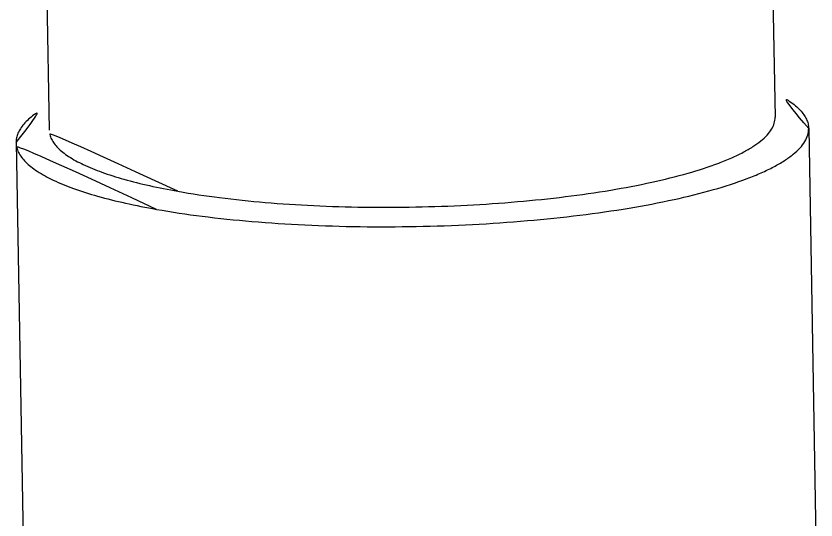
# Model space of a CAD drawing. Extents: x 16296660632 to 16296672714, y -37409619871 to -37409617455.
# Drawn here: x 16296672490.25 to 16296672538.19, y -37409617780.8 to -37409617750.61 of the extents above; entities that cross this region are included whole.
import ezdxf

# ---------------------------------------------------------------- set-up
doc = ezdxf.new("R2010")
doc.units = 0
doc.header["$LTSCALE"] = 10
doc.header["$MEASUREMENT"] = 0
doc.layers.add('02___PRT_ALL_AXES', color=7, linetype='CONTINUOUS')

msp = doc.modelspace()

# ---------------------------------------------------------------- linework, layer by layer
at = {"layer": '02___PRT_ALL_AXES', "color": 7, "linetype": 'Continuous'}
for p, q in [((16296672535.459829, -37409617741.130653), (16296672535.736759, -37409617756.671593)), ((16296672491.96701, -37409617741.921371), (16296672492.24367, -37409617757.446617)), ((16296672537.749069, -37409617757.34436), (16296672538.187519, -37409617781.948914)), ((16296672490.256611, -37409617758.190666), (16296672490.696779, -37409617782.892014))]:
    msp.add_line(p, q, dxfattribs=at)
for points, knots in [([(16296672537.74905, -37409617757.34436), (16296672537.7474, -37409617757.251266), (16296672537.722321, -37409617757.060677), (16296672537.62117, -37409617756.78093), (16296672537.458151, -37409617756.505722), (16296672537.23464, -37409617756.235458), (16296672536.951509, -37409617755.970177), (16296672536.471649, -37409617755.605309), (16296672536.05904, -37409617755.36869), (16296672535.7642, -37409617755.218758)], [0, 0, 0, 0, 0.091862124, 0.187870309, 0.291622722, 0.405924299, 0.532808495, 0.673623213, 1, 1, 1, 1]), ([(16296672490.25663, -37409617758.190666), (16296672490.25499, -37409617758.097832), (16296672490.273199, -37409617757.907021), (16296672490.36368, -37409617757.624603), (16296672490.515949, -37409617757.344467), (16296672490.815331, -37409617756.954498), (16296672491.356951, -37409617756.479424), (16296672491.866501, -37409617756.161362), (16296672492.15431, -37409617756.001343)], [0, 0, 0, 0, 0.091999781, 0.18812141, 0.291968892, 0.406347329, 0.673701176, 1, 1, 1, 1]), ([(16296672499.954399, -37409617761.108429), (16296672500.78326, -37409617761.25518), (16296672502.52206, -37409617761.512901), (16296672505.236719, -37409617761.793999), (16296672508.12772, -37409617761.981697), (16296672511.136709, -37409617762.072067), (16296672514.203251, -37409617762.063072), (16296672517.26553, -37409617761.95488), (16296672520.26185, -37409617761.749687), (16296672523.13191, -37409617761.451828), (16296672525.81802, -37409617761.06752), (16296672528.26659, -37409617760.605042), (16296672530.42874, -37409617760.074097), (16296672532.02276, -37409617759.564087), (16296672533.11561, -37409617759.120659), (16296672533.801571, -37409617758.793091), (16296672534.388491, -37409617758.456909), (16296672534.87401, -37409617758.113541), (16296672535.25621, -37409617757.763634), (16296672535.533609, -37409617757.407059), (16296672535.70265, -37409617757.042717), (16296672535.738859, -37409617756.791222), (16296672535.73674, -37409617756.671593)], [0, 0, 0, 0, 0.067718668, 0.141347452, 0.219506973, 0.300736756, 0.383484194, 0.466168227, 0.547206746, 0.625056932, 0.698252741, 0.765444612, 0.82544303, 0.87727337, 0.899907803, 0.920280628, 0.938382874, 0.954259583, 0.968028342, 0.979929539, 0.990373928, 1, 1, 1, 1]), ([(16296672499.954399, -37409617761.108429), (16296672499.381941, -37409617761.007072), (16296672498.29607, -37409617760.792877), (16296672496.77173, -37409617760.414124), (16296672495.44635, -37409617759.99765), (16296672494.334921, -37409617759.548576), (16296672493.55905, -37409617759.132523), (16296672493.064711, -37409617758.779877), (16296672492.77351, -37409617758.523529), (16296672492.54343, -37409617758.261902), (16296672492.37546, -37409617757.994949), (16296672492.271111, -37409617757.722992), (16296672492.245291, -37409617757.537132), (16296672492.24369, -37409617757.446617)], [0, 0, 0, 0, 0.195082067, 0.371251058, 0.526825723, 0.66085857, 0.773046564, 0.82119031, 0.864343334, 0.902951226, 0.937712114, 0.969624252, 1, 1, 1, 1]), ([(16296672498.676371, -37409617762.189194), (16296672499.58145, -37409617762.349426), (16296672501.48015, -37409617762.630852), (16296672504.44442, -37409617762.937813), (16296672507.601271, -37409617763.142761), (16296672510.88694, -37409617763.241447), (16296672514.23547, -37409617763.231621), (16296672517.57933, -37409617763.113472), (16296672520.851179, -37409617762.889427), (16296672523.985149, -37409617762.564163), (16296672526.918261, -37409617762.144524), (16296672529.59198, -37409617761.639511), (16296672531.95295, -37409617761.059753), (16296672533.69355, -37409617760.502838), (16296672534.8869, -37409617760.018639), (16296672535.635929, -37409617759.660942), (16296672536.27681, -37409617759.293854), (16296672536.80698, -37409617758.918907), (16296672537.224331, -37409617758.536827), (16296672537.527241, -37409617758.147461), (16296672537.711821, -37409617757.749634), (16296672537.75135, -37409617757.474991), (16296672537.74905, -37409617757.34436)], [0, 0, 0, 0, 0.067718668, 0.141347452, 0.219506973, 0.300736756, 0.383484194, 0.466168227, 0.547206746, 0.625056932, 0.698252741, 0.765444612, 0.82544303, 0.87727337, 0.899907803, 0.920280628, 0.938382874, 0.954259583, 0.968028342, 0.979929539, 0.990373928, 1, 1, 1, 1]), ([(16296672498.676371, -37409617762.189194), (16296672498.05127, -37409617762.078506), (16296672496.865549, -37409617761.84462), (16296672495.20104, -37409617761.43103), (16296672493.753799, -37409617760.976273), (16296672492.540159, -37409617760.485909), (16296672491.692949, -37409617760.031593), (16296672491.153151, -37409617759.646523), (16296672490.835171, -37409617759.3666), (16296672490.583929, -37409617759.080917), (16296672490.40052, -37409617758.789413), (16296672490.286579, -37409617758.492447), (16296672490.258381, -37409617758.289497), (16296672490.25663, -37409617758.190666)], [0, 0, 0, 0, 0.195082067, 0.371251058, 0.526825723, 0.66085857, 0.773046564, 0.82119031, 0.864343334, 0.902951226, 0.937712114, 0.969624252, 1, 1, 1, 1])]:
    msp.add_open_spline(points, degree=3, knots=knots, dxfattribs=at)

doc.saveas('drawing.dxf')
